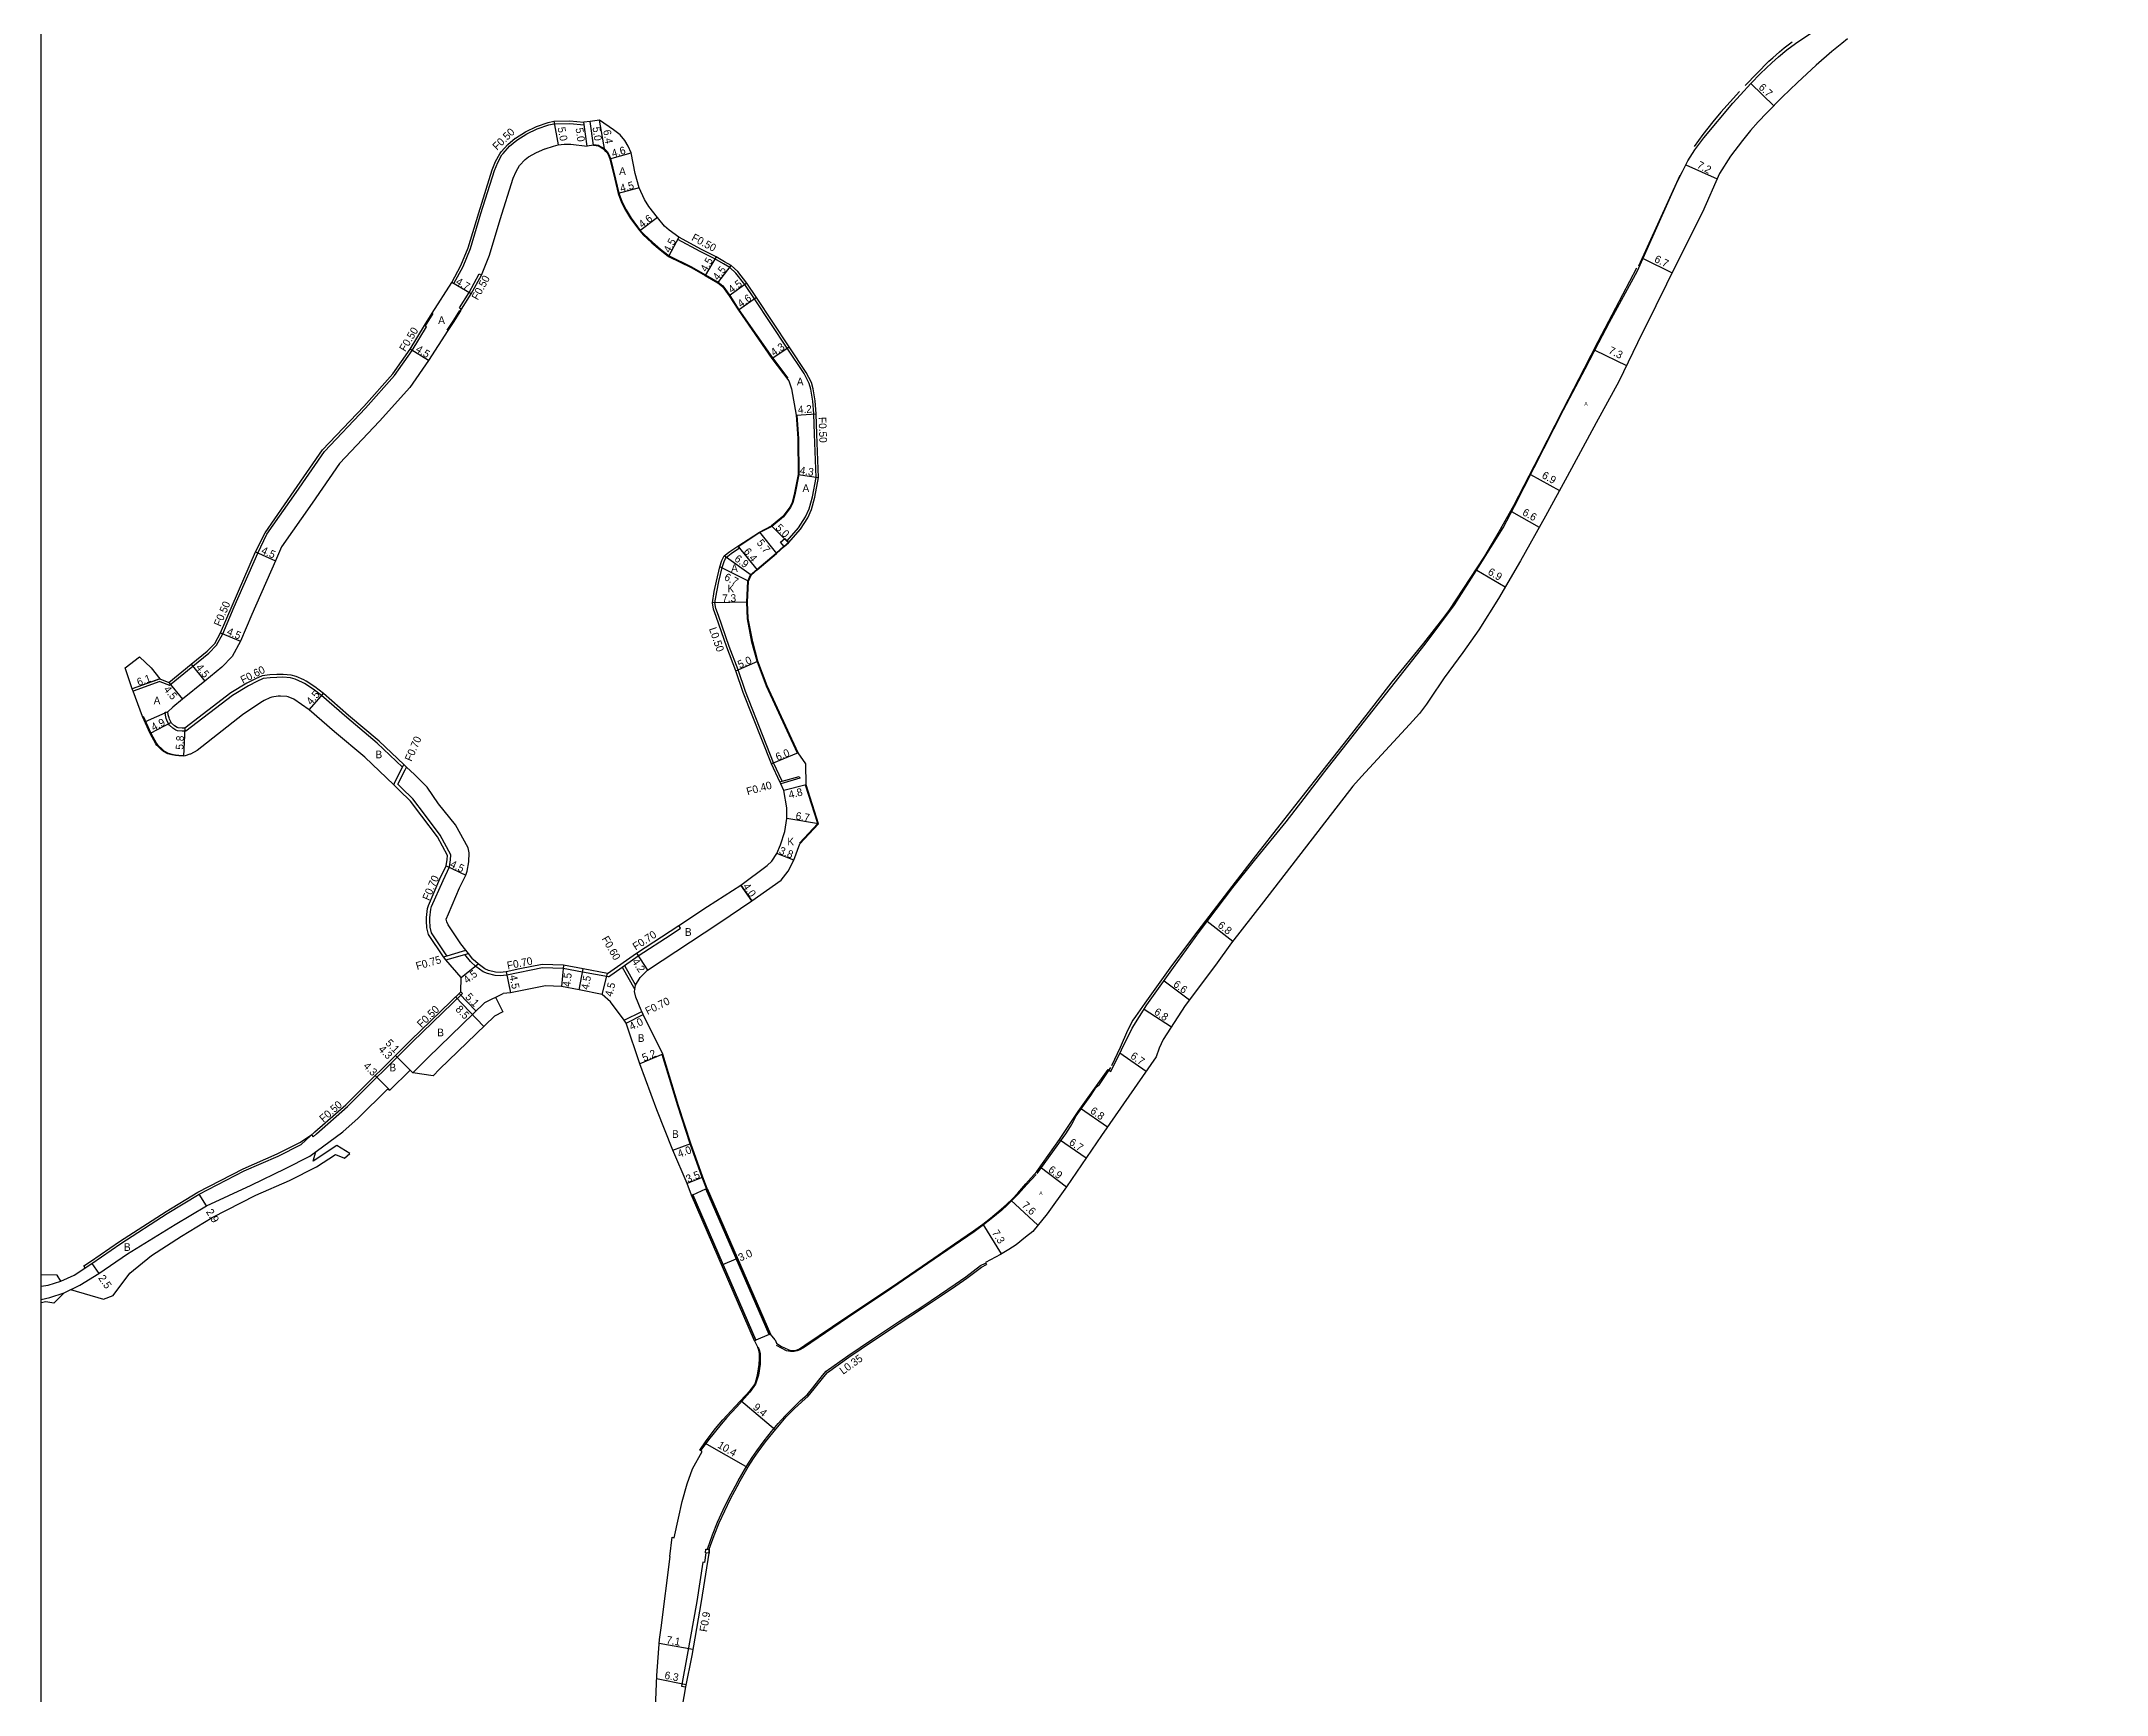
# Model space of a CAD drawing. Header units: metres. Extents: x -24000 to -20800, y -105000 to -102000.
# Drawn here: x -24000 to -23570.4, y -104770.4 to -104426.7 of the extents above; entities that cross this region are included whole.
import ezdxf

# ---------------------------------------------------------------- set-up
doc = ezdxf.new("R2010")
doc.units = ezdxf.units.M
doc.header["$LTSCALE"] = 2.5
for name, color, linetype in [('その他', 7, 'Continuous'), ('側溝・桝', 7, 'Continuous'), ('図郭', 7, 'Continuous'), ('幅員', 7, 'Continuous'), ('歩道・分離帯・安全施設', 7, 'Continuous'), ('舗装', 7, 'Continuous'), ('道路', 7, 'Continuous')]:
    doc.layers.add(name, color=color, linetype=linetype)
doc.styles.get("Standard").update_dxf_attribs({"font": ''})
doc.styles.add('YOKO_DECO', font='')
doc.styles.get('Standard').set_extended_font_data('@MS PGothic')
doc.styles.get('YOKO_DECO').set_extended_font_data('MS PGothic')

msp = doc.modelspace()

# ---------------------------------------------------------------- linework, layer by layer
at = {"layer": 'その他'}
for points in [[(-23905.54, -104625.45), (-23904.02, -104628.49), (-23905.74, -104629.35), (-23917.17, -104640.42), (-23918.52, -104641.76), (-23922.73, -104641.15)], [(-23993.9, -104686.23), (-23987.07, -104688.22), (-23985.03, -104687.47), (-23981.56, -104682.79), (-23977.05, -104679.16), (-23970.82, -104675.14), (-23964.44, -104671.26), (-23955.4, -104666.6), (-23948.35, -104663.55), (-23942.73, -104660.68), (-23938.81, -104658.11), (-23936.92, -104658.93), (-23935.86, -104657.93), (-23938.56, -104656.24), (-23943.48, -104659.49), (-23942.87, -104657.54)], [(-23990.9, -104681.74), (-23991.17, -104681.32), (-23989.77, -104680.41), (-23983.75, -104676.22), (-23974.06, -104669.97), (-23967.42, -104665.94), (-23958.01, -104661.09), (-23950.95, -104658.02), (-23946.22, -104655.62), (-23943.78, -104654.07)], [(-23995.94, -104684.45), (-23996.72, -104683.22), (-24000, -104683.17)], [(-23995.24, -104686.87), (-23997.4, -104689.04), (-23999.03, -104688.75), (-24000, -104689)]]:
    msp.add_lwpolyline(points, dxfattribs=at)
at = {"layer": '側溝・桝'}
for points in [[(-23914.21, -104477.06), (-23912.27, -104473.53), (-23910.74, -104469.77), (-23908.56, -104462.5), (-23905.77, -104453.57), (-23905.05, -104451.91), (-23904.19, -104450.33), (-23903.95, -104449.99), (-23902.63, -104448.51), (-23901.1, -104447.23), (-23899.04, -104445.92), (-23896.84, -104444.87), (-23894.43, -104444.06), (-23893.37, -104443.82), (-23890.06, -104443.76), (-23887.1, -104444.04)], [(-23887.1, -104444.04), (-23887.17, -104443.53)], [(-23867.63, -104467.88), (-23867.39, -104467.44)], [(-23840.26, -104497.85), (-23841.36, -104495.78), (-23844.88, -104490.48), (-23851.66, -104480.24), (-23853.66, -104477.26), (-23855.53, -104474.87), (-23856.82, -104473.74), (-23858.13, -104472.95), (-23859.89, -104471.92), (-23862.94, -104470.39), (-23867.63, -104467.88)], [(-23914.21, -104477.06), (-23914.65, -104476.81)], [(-23913.03, -104482.1), (-23911.02, -104478.93), (-23908.9, -104475.07)], [(-23908.9, -104475.07), (-23908.46, -104475.31)], [(-23913.03, -104482.1), (-23912.61, -104482.37)], [(-23953.06, -104529.17), (-23946.97, -104520.47), (-23941.13, -104511.95), (-23932.57, -104502.94), (-23926.52, -104496.16), (-23922.88, -104490.97), (-23919.87, -104486.06)], [(-23919.87, -104486.06), (-23920.3, -104485.8)], [(-23839.55, -104501.48), (-23839.94, -104499.03), (-23840.26, -104497.85)], [(-23844.9, -104530.57), (-23842.51, -104527.83), (-23841.04, -104525.55), (-23840.26, -104523.88), (-23839.62, -104521.38), (-23838.86, -104517.36), (-23839.19, -104508.38), (-23839.34, -104504.16), (-23839.55, -104501.48)], [(-23954.96, -104533.08), (-23953.06, -104529.17)], [(-23845.9, -104580.54), (-23847.68, -104576.73), (-23853.53, -104561.91), (-23855.05, -104557.39), (-23856.96, -104552.49), (-23859.17, -104546.08), (-23859.68, -104544.62), (-23859.91, -104543.44), (-23859.53, -104541.15), (-23859.07, -104539.03), (-23858.4, -104536.08), (-23857.97, -104534.85), (-23857.7, -104534.21), (-23857.57, -104534.01), (-23856.51, -104533.18), (-23854.81, -104532.04)], [(-23854.81, -104532.04), (-23855.03, -104531.77), (-23855.13, -104531.66)], [(-23973.37, -104560.55), (-23968.48, -104556.59), (-23965.16, -104553.89), (-23963.53, -104552.22), (-23962.25, -104549.89), (-23959.86, -104544.26), (-23954.96, -104533.08)], [(-23975.36, -104559.26), (-23975.85, -104559.44), (-23981.1, -104561.34)], [(-23975.36, -104559.8), (-23980.92, -104561.81)], [(-23975.36, -104559.8), (-23973.37, -104560.55)], [(-23924.86, -104577.64), (-23930.13, -104572.63), (-23936.48, -104567.31), (-23941.72, -104562.74), (-23943.44, -104561.41), (-23945.23, -104560.22), (-23945.65, -104559.98), (-23947.18, -104559.32), (-23948.16, -104559.06), (-23949.74, -104558.91), (-23951.02, -104558.95), (-23952.4, -104559.01), (-23953.89, -104559.2), (-23955.18, -104559.77), (-23956.94, -104560.68), (-23960.22, -104562.68), (-23969.93, -104570.09), (-23970.55, -104570.13), (-23970.63, -104570.13), (-23970.73, -104570.12), (-23971.64, -104570.02), (-23972, -104569.92), (-23972.64, -104569.52), (-23973.34, -104568.89), (-23973.53, -104568.63), (-23973.9, -104567.82), (-23974, -104567.52), (-23974.18, -104566.81), (-23974.26, -104566.2)], [(-23974.26, -104566.2), (-23973.66, -104566.12)], [(-23926.7, -104581.27), (-23926.37, -104580.62), (-23924.86, -104577.64), (-23924.57, -104577.08)], [(-23925.84, -104581.12), (-23924.33, -104578.14), (-23924.04, -104577.58)], [(-23846.39, -104580.67), (-23845.9, -104580.54), (-23842.34, -104579.54), (-23842.23, -104579.92), (-23846.22, -104581.04)], [(-23914.81, -104595.81), (-23917.03, -104591.72), (-23920.28, -104587.4), (-23922.71, -104584.22), (-23925.05, -104581.87), (-23925.84, -104581.12)], [(-23915.62, -104616.81), (-23915.81, -104616.6), (-23918.83, -104612.08), (-23919.11, -104610.88), (-23919.19, -104609.52), (-23919.18, -104608.91), (-23918.96, -104607.14), (-23918.82, -104606.59), (-23916.45, -104601.14), (-23915.09, -104598.32), (-23914.87, -104596.88), (-23914.81, -104595.81)], [(-23882.06, -104621.22), (-23879.21, -104619.22), (-23878.71, -104618.87), (-23875.83, -104616.85), (-23869.01, -104612.39)], [(-23869.01, -104612.39), (-23867.03, -104611.09)], [(-23867.03, -104611.09), (-23867.42, -104610.5)], [(-23916.37, -104617.02), (-23915.62, -104616.81), (-23912.41, -104615.89), (-23911.68, -104615.68)], [(-23915.83, -104617.65), (-23915.09, -104617.44), (-23911.91, -104616.53), (-23911.18, -104616.32)], [(-23882.06, -104621.22), (-23887.41, -104620.2), (-23891.47, -104619.45), (-23895.75, -104619.32), (-23903.21, -104620.83), (-23904.53, -104620.97), (-23905.59, -104620.94), (-23907.23, -104620.54), (-23908.08, -104620.15), (-23909.61, -104619.06), (-23910.66, -104618.08), (-23910.75, -104617.99), (-23911.91, -104616.53)], [(-23879.21, -104619.22), (-23876.54, -104623.84)], [(-23878.71, -104618.87), (-23876.39, -104622.9)], [(-23943.78, -104654.07), (-23943.44, -104654.44), (-23942.76, -104653.82), (-23936.33, -104648.18), (-23922.77, -104634.71), (-23912.42, -104624.68), (-23912.77, -104624.32)], [(-23878.78, -104630.24), (-23875.1, -104628.43)], [(-23878.38, -104630.82), (-23874.79, -104629.06)], [(-23861.43, -104740.21), (-23860.41, -104737.2), (-23859.36, -104734.6), (-23858.17, -104732.05), (-23856.97, -104729.57), (-23855.61, -104727), (-23855.04, -104725.98), (-23853.25, -104722.87), (-23852.14, -104721.12), (-23851.2, -104719.78), (-23849.65, -104717.66), (-23848.12, -104715.76), (-23846.71, -104714.08), (-23845.31, -104712.47), (-23843.65, -104710.78), (-23842.09, -104709.31), (-23840.74, -104708.12), (-23839.52, -104706.65), (-23837.53, -104704.12), (-23836.75, -104703.21), (-23832.22, -104699.97), (-23827.11, -104696.5), (-23821.74, -104692.96), (-23816.89, -104689.8), (-23813.19, -104687.31), (-23809.96, -104685.12), (-23807.74, -104683.55), (-23804.63, -104681.24), (-23803.59, -104680.72)], [(-23861.79, -104740.99), (-23862.09, -104742.96), (-23862.4, -104742.91), (-23863.66, -104751.06), (-23865.64, -104762.24), (-23866.88, -104768.66), (-23865.99, -104768.83)]]:
    msp.add_lwpolyline(points, dxfattribs=at)
for points in [[(-23845.46, -104531.74), (-23846.26, -104530.85), (-23845.37, -104530.05), (-23844.9, -104530.57), (-23844.57, -104530.94)], [(-23861.06, -104740.22), (-23861.09, -104741.02), (-23861.86, -104740.99), (-23861.82, -104740.19)]]:
    msp.add_lwpolyline(points, close=True, dxfattribs=at)
at = {"layer": '図郭'}
msp.add_lwpolyline([(-24000, -104400), (-23200, -104400), (-23200, -105000), (-24000, -105000)], close=True, dxfattribs=at)
at = {"layer": '幅員'}
for points in [[(-23644.42, -104435.44), (-23639.67, -104440.11)], [(-23893.43, -104443.32), (-23892.47, -104448.23)], [(-23886.49, -104448.49), (-23887.17, -104443.53)], [(-23885.15, -104448.3), (-23885.84, -104443.35)], [(-23882.76, -104449.38), (-23883.9, -104443.08)], [(-23881.78, -104451.1), (-23877.35, -104449.86)], [(-23657.97, -104452.37), (-23651.43, -104455.31)], [(-23875.65, -104457.15), (-23879.99, -104458.33)], [(-23871.85, -104463.34), (-23875.53, -104466.09)], [(-23867.39, -104467.44), (-23869.52, -104471.4)], [(-23859.66, -104471.48), (-23861.91, -104475.38)], [(-23666.83, -104471.88), (-23660.82, -104474.83)], [(-23910.59, -104479.18), (-23914.65, -104476.81)], [(-23859.27, -104476.9), (-23856.52, -104473.34)], [(-23853.26, -104476.96), (-23856.9, -104479.6)], [(-23851.24, -104479.96), (-23855.01, -104482.6)], [(-23919.46, -104493.04), (-23923.3, -104490.69)], [(-23848.03, -104492.62), (-23844.47, -104490.21)], [(-23676.88, -104490.93), (-23670.3, -104494.13)], [(-23843.03, -104504.42), (-23838.84, -104504.13)], [(-23842.61, -104516.75), (-23838.36, -104517.4)], [(-23690.24, -104516.76), (-23684.23, -104520.07)], [(-23848.13, -104527.43), (-23844.57, -104530.94)], [(-23694.2, -104524.48), (-23688.46, -104527.71)], [(-23855.13, -104531.66), (-23851.08, -104536.61)], [(-23850.61, -104528.72), (-23847.08, -104533.2)], [(-23955.42, -104532.87), (-23951.29, -104534.68)], [(-23852.89, -104538.95), (-23858.88, -104535.94)], [(-23852.35, -104537.7), (-23857.95, -104533.67)], [(-23701.46, -104536.68), (-23695.52, -104540.11)], [(-23853.12, -104543.29), (-23860.42, -104543.45)], [(-23962.7, -104549.67), (-23958.56, -104551.43)], [(-23968.8, -104556.2), (-23965.97, -104559.7)], [(-23855.52, -104557.56), (-23850.95, -104555.54)], [(-23975.36, -104559.26), (-23981.1, -104561.34)], [(-23973.47, -104559.98), (-23970.64, -104563.48)], [(-23944.29, -104565.67), (-23941.34, -104562.27)], [(-23973.01, -104568.33), (-23977.34, -104570.62)], [(-23970.15, -104569.5), (-23970.41, -104575.3)], [(-23842.59, -104574.65), (-23848.14, -104576.93)], [(-23840.9, -104581.29), (-23845.56, -104582.45)], [(-23838.33, -104589.38), (-23844.93, -104588.27)], [(-23843.47, -104596.94), (-23847, -104595.55)], [(-23915.76, -104598.11), (-23911.7, -104600.04)], [(-23852.24, -104605.42), (-23854.49, -104602.11)], [(-23757.51, -104609.63), (-23752.17, -104613.78)], [(-23912.68, -104621.33), (-23909.17, -104618.51)], [(-23876.22, -104616.27), (-23873.92, -104619.79)], [(-23903.32, -104620.14), (-23902.43, -104624.55)], [(-23891.39, -104618.75), (-23891.82, -104623.23)], [(-23888.11, -104623.93), (-23887.28, -104619.51)], [(-23883.32, -104624.84), (-23882.22, -104620.48)], [(-23766.48, -104622), (-23761.19, -104625.95)], [(-23878.38, -104630.82), (-23874.79, -104629.06)], [(-23770.65, -104627.93), (-23764.95, -104631.6)], [(-23870.74, -104637.27), (-23875.52, -104639.32)], [(-23775.65, -104637), (-23770.17, -104640.82)], [(-23927.52, -104644.78), (-23930.55, -104641.73)], [(-23783.84, -104648.5), (-23778.23, -104652.4)], [(-23868.64, -104657.26), (-23864.9, -104655.85)], [(-23788.24, -104655.03), (-23782.67, -104658.84)], [(-23792.26, -104660.68), (-23786.77, -104664.84)], [(-23862.4, -104662.86), (-23865.64, -104664.19)], [(-23965.63, -104668.83), (-23967.18, -104666.37)], [(-23798.33, -104667.64), (-23792.76, -104672.86)], [(-23804.2, -104672.61), (-23800.33, -104678.82)], [(-23989.49, -104680.82), (-23988.06, -104682.87)], [(-23858.23, -104681), (-23855.48, -104679.81)], [(-23854.53, -104709.31), (-23847.32, -104715.36)], [(-23862.03, -104718.06), (-23853.05, -104723.24)], [(-23871.52, -104759.76), (-23864.49, -104761)], [(-23872.04, -104767.11), (-23865.88, -104768.3)]]:
    msp.add_lwpolyline(points, dxfattribs=at)
at = {"layer": '幅員', "flags": 128}
for points in [[(-23913.87, -104625.39), (-23907.96, -104631.5)], [(-23913.11, -104624.65), (-23909.56, -104628.32)], [(-23922.73, -104641.15), (-23926.32, -104637.53)], [(-23923.29, -104640.58), (-23926.32, -104637.53)]]:
    msp.add_lwpolyline(points, dxfattribs=at)
at = {"layer": '歩道・分離帯・安全施設'}
for points in [[(-23645.64, -104435.86), (-23640.67, -104430.83), (-23639.88, -104430.13), (-23638.47, -104428.86), (-23637.48, -104428.02), (-23635.81, -104426.81)], [(-23646.82, -104437.14), (-23650.67, -104441.41), (-23652.32, -104443.47), (-23654.39, -104446.1), (-23656.21, -104448.56)], [(-23885.14, -104448.15), (-23884.6, -104448.19), (-23884.11, -104448.31), (-23883.68, -104448.53), (-23883.15, -104448.84), (-23882.65, -104449.27), (-23882.27, -104449.65), (-23881.96, -104450.2), (-23881.64, -104451.05), (-23880.59, -104455.35), (-23879.85, -104458.29), (-23879.18, -104460.13), (-23878.38, -104461.7), (-23877.34, -104463.43), (-23875.41, -104466), (-23874.68, -104466.79), (-23872.9, -104468.48), (-23871.2, -104469.92), (-23869.44, -104471.28), (-23864.74, -104473.57), (-23861.83, -104475.25), (-23859.19, -104476.77), (-23858.22, -104477.55), (-23856.78, -104479.52), (-23854.89, -104482.52), (-23847.91, -104492.53), (-23844.71, -104496.74)], [(-23659.24, -104454.59), (-23667.83, -104473.43)], [(-23668.2, -104473.86), (-23674.05, -104484.95), (-23676.25, -104489.21), (-23679.08, -104494.7), (-23683.51, -104503.29), (-23688.47, -104512.94), (-23693.78, -104523.27), (-23696.88, -104528.71), (-23699.86, -104533.72), (-23707.26, -104545.06), (-23708.55, -104546.79), (-23712.55, -104551.81), (-23719.1, -104559.84), (-23724.03, -104566.22), (-23728.27, -104571.63), (-23733.44, -104578.22), (-23737.8, -104583.77), (-23741.63, -104588.66), (-23747.95, -104596.68), (-23752.41, -104602.42), (-23759.48, -104611.63), (-23764.95, -104618.92), (-23770.48, -104626.64), (-23772.42, -104629.44), (-23772.95, -104630.22), (-23774.09, -104632.38), (-23775.6, -104635.91), (-23777.4, -104639.71)], [(-23918.57, -104483.27), (-23920.17, -104485.88)], [(-23915.57, -104486.74), (-23914.36, -104484.86), (-23912.95, -104482.64)], [(-23843.03, -104504.42), (-23842.88, -104504.41), (-23842.51, -104509.24), (-23842.46, -104516.77), (-23843.19, -104520.61), (-23843.71, -104522.64), (-23844.17, -104523.63), (-23845.66, -104525.57), (-23848.04, -104527.56), (-23850.54, -104528.85), (-23855.03, -104531.77)], [(-23842.72, -104574.72), (-23849.19, -104560.78), (-23851.09, -104555.59), (-23852.19, -104551.61), (-23853.11, -104546.75), (-23853.27, -104543.29), (-23853.04, -104538.91), (-23852.47, -104537.61), (-23851.18, -104536.5), (-23847.18, -104533.08), (-23845.56, -104531.63)], [(-23978.79, -104566.99), (-23977.21, -104570.56), (-23976.07, -104572.7), (-23975.84, -104572.97), (-23975.79, -104573.02), (-23974.81, -104573.96), (-23974.63, -104574.1), (-23974.49, -104574.2), (-23973.63, -104574.71), (-23972.84, -104574.92), (-23972.07, -104575.06), (-23971.41, -104575.1), (-23970.4, -104575.15)], [(-23842.33, -104593.43), (-23838.49, -104589.34), (-23841.05, -104581.34)], [(-23861.63, -104665.23), (-23862.54, -104662.91), (-23865.04, -104655.9), (-23867.62, -104648.04), (-23870.88, -104637.32)], [(-23792.85, -104662.09), (-23786.94, -104653.84), (-23785.94, -104652.33), (-23785.38, -104651.37), (-23784.75, -104650.12), (-23781.72, -104645.85), (-23780.63, -104644.16), (-23779.93, -104643.58), (-23777.54, -104640.04)], [(-23793.07, -104662.28), (-23795.02, -104664.4), (-23796.77, -104666.32), (-23797.86, -104667.44), (-23799.15, -104668.73), (-23800.23, -104669.72), (-23802.42, -104671.53), (-23804.05, -104672.79), (-23805.95, -104674.21), (-23814.28, -104679.91), (-23823.12, -104685.93), (-23832.32, -104692.12), (-23841.45, -104698.32), (-23842.25, -104698.77), (-23842.79, -104698.99), (-23843.38, -104699.13), (-23844.18, -104699.11), (-23844.98, -104698.97), (-23847.07, -104697.86)], [(-23850.88, -104698.22), (-23850.68, -104698.75), (-23850.51, -104699.51), (-23850.48, -104701.75), (-23850.85, -104703.99), (-23851.44, -104705.92), (-23852.65, -104707.54), (-23855.34, -104710.57), (-23857.44, -104712.85), (-23858.6, -104714.2), (-23861.25, -104717.48), (-23862.86, -104719.62)]]:
    msp.add_lwpolyline(points, dxfattribs=at)
at = {"layer": '舗装'}
for points in [[(-23848.13, -104527.43), (-23844.57, -104530.94)], [(-23852.89, -104538.95), (-23858.88, -104535.94)], [(-23973.66, -104566.12), (-23978.42, -104568.19)], [(-23854.49, -104602.11), (-23852.24, -104605.42)]]:
    msp.add_lwpolyline(points, dxfattribs=at)
at = {"layer": '道路'}
for points in [[(-23648.16, -104439.55), (-23646.61, -104437.8), (-23644.42, -104435.44), (-23642.42, -104433.37), (-23640.1, -104431.15), (-23638.69, -104429.89), (-23636.98, -104428.5), (-23635.17, -104427.15), (-23633.86, -104426.25), (-23632.02, -104425.09), (-23629.61, -104423.79), (-23627.93, -104422.9), (-23625.51, -104421.71), (-23622.9, -104420.48), (-23607.49, -104413.41), (-23601.21, -104410.51), (-23588.68, -104404.7), (-23582.67, -104401.92), (-23579.01, -104400.25), (-23578.42, -104400)], [(-23624.32, -104426.15), (-23625.49, -104427.13), (-23627.62, -104428.84), (-23630.87, -104431.67), (-23634.72, -104435.28), (-23637.9, -104438.31), (-23641.1, -104441.56), (-23642.93, -104443.43), (-23644.54, -104445.25), (-23646.17, -104447.3), (-23648.66, -104450.57), (-23650.93, -104454.21), (-23654.52, -104462.2), (-23659.78, -104472.71), (-23664.17, -104481.67), (-23667.98, -104489.37), (-23671.91, -104497.45), (-23676.6, -104506.02), (-23682.62, -104517.15), (-23687.17, -104525.41), (-23692.38, -104534.68), (-23696.93, -104542.55), (-23701.02, -104549.06), (-23704.37, -104553.74), (-23708.23, -104559.02), (-23711.22, -104563.45), (-23711.92, -104564.52), (-23713.34, -104566.46), (-23715.43, -104568.72), (-23725.43, -104579.55), (-23727.19, -104581.57), (-23745.82, -104605.63), (-23752.46, -104614.16), (-23755.81, -104618.74), (-23762.11, -104627.19), (-23766.66, -104634.25), (-23767.47, -104636.04), (-23768.1, -104637.85), (-23779.5, -104654.22), (-23786.77, -104664.84), (-23790.8, -104670.44), (-23793.8, -104674.13), (-23795.29, -104675.35), (-23797.27, -104676.93), (-23798.78, -104677.86), (-23800.51, -104678.93), (-23803.65, -104680.59), (-23803.43, -104681.03)], [(-23778.09, -104640.48), (-23777.56, -104640.86), (-23773.1, -104631.88), (-23770.08, -104627.01), (-23764.54, -104619.29), (-23759.14, -104611.78), (-23752.19, -104602.62), (-23747.64, -104597.03), (-23741.07, -104588.97), (-23737.35, -104584.11), (-23733.03, -104578.48), (-23712.19, -104552.04), (-23706.05, -104543.85), (-23701.06, -104536.04), (-23695.97, -104527.82), (-23693.6, -104523.35), (-23683.38, -104503.34), (-23678.91, -104494.8), (-23676.05, -104489.33), (-23673.82, -104485.09), (-23667.98, -104474.44), (-23659.67, -104455.8), (-23658.68, -104453.78), (-23657.54, -104451.52), (-23656.12, -104449.23), (-23654.21, -104446.74), (-23648.16, -104439.55)], [(-23918.7, -104483.19), (-23914.65, -104476.81), (-23912.72, -104473.32), (-23911.21, -104469.6), (-23909.03, -104462.35), (-23906.24, -104453.39), (-23905.5, -104451.69), (-23904.61, -104450.07), (-23904.34, -104449.68), (-23902.98, -104448.15), (-23901.41, -104446.84), (-23901.39, -104446.82), (-23899.28, -104445.49), (-23897.03, -104444.41), (-23897.02, -104444.41), (-23894.57, -104443.57), (-23893.43, -104443.32), (-23890.04, -104443.26), (-23887.17, -104443.53)], [(-23883.9, -104443.08), (-23885.84, -104443.35), (-23887.17, -104443.53)], [(-23867.39, -104467.44), (-23869.41, -104465.93), (-23870.38, -104465.1), (-23871.85, -104463.34), (-23873.66, -104461.03), (-23874.51, -104459.57), (-23875.65, -104457.15), (-23876.47, -104454.16), (-23877.35, -104449.86), (-23877.93, -104448.49), (-23878.61, -104447.35), (-23879.63, -104446.12), (-23880.98, -104445.07), (-23883.9, -104443.08)], [(-23908.46, -104475.31), (-23906.77, -104471.18), (-23904.54, -104463.72), (-23901.87, -104455.18), (-23901.24, -104453.74), (-23900.51, -104452.51), (-23899.33, -104451.24), (-23898.66, -104450.72), (-23897.03, -104449.79), (-23895.29, -104449.08), (-23895.18, -104449.03), (-23893.47, -104448.47), (-23892.47, -104448.23), (-23891.23, -104448.09), (-23889.85, -104448.05), (-23886.49, -104448.49)], [(-23885.15, -104448.3), (-23886.49, -104448.49)], [(-23885.15, -104448.3), (-23884.63, -104448.34), (-23884.16, -104448.45), (-23883.75, -104448.66), (-23883.23, -104448.96), (-23882.76, -104449.38), (-23882.39, -104449.75), (-23882.09, -104450.26), (-23881.78, -104451.1), (-23880.74, -104455.39), (-23879.99, -104458.33), (-23879.32, -104460.19), (-23878.51, -104461.77), (-23877.46, -104463.51), (-23875.53, -104466.09), (-23874.79, -104466.9), (-23873, -104468.59), (-23871.29, -104470.04), (-23869.52, -104471.4), (-23864.81, -104473.7), (-23861.91, -104475.38), (-23859.27, -104476.9), (-23858.33, -104477.65), (-23856.9, -104479.6), (-23855.01, -104482.6), (-23848.03, -104492.62), (-23844.5, -104497.26), (-23843.97, -104498.93), (-23843.03, -104504.42)], [(-23839.05, -104501.44), (-23839.46, -104498.93), (-23839.82, -104497.61), (-23840.93, -104495.52), (-23844.47, -104490.21), (-23851.24, -104479.96), (-23853.26, -104476.96), (-23855.16, -104474.52), (-23856.52, -104473.34), (-23857.87, -104472.52), (-23859.66, -104471.48), (-23862.71, -104469.95), (-23867.39, -104467.44)], [(-23912.83, -104482.72), (-23912.61, -104482.37), (-23910.59, -104479.18), (-23908.46, -104475.31)], [(-23920.3, -104485.8), (-23918.7, -104483.19)], [(-23912.83, -104482.72), (-23914.23, -104484.94), (-23915.45, -104486.83)], [(-23915.45, -104486.83), (-23919.46, -104493.04), (-23923.38, -104498.65), (-23929.63, -104505.66), (-23938.01, -104514.48), (-23943.68, -104522.74), (-23950.04, -104531.83), (-23951.29, -104534.68), (-23956.2, -104545.86), (-23958.56, -104551.43), (-23960.28, -104554.62), (-23962.46, -104556.85), (-23965.97, -104559.7), (-23970.64, -104563.48), (-23972.66, -104565.12), (-23973.66, -104566.12)], [(-23955.42, -104532.87), (-23953.47, -104528.88), (-23947.38, -104520.18), (-23941.52, -104511.63), (-23932.94, -104502.6), (-23926.91, -104495.85), (-23923.3, -104490.69), (-23920.3, -104485.8)], [(-23842.59, -104574.65), (-23849.05, -104560.72), (-23850.95, -104555.54), (-23852.04, -104551.57), (-23852.96, -104546.73), (-23853.12, -104543.29), (-23852.89, -104538.95), (-23852.35, -104537.7), (-23851.08, -104536.61), (-23847.08, -104533.2), (-23845.46, -104531.74), (-23844.57, -104530.94), (-23842.11, -104528.13), (-23840.6, -104525.79), (-23839.79, -104524.05), (-23839.13, -104521.49), (-23838.36, -104517.4), (-23838.69, -104508.36), (-23838.84, -104504.13), (-23839.05, -104501.44)], [(-23843.03, -104504.42), (-23842.66, -104509.24), (-23842.61, -104516.75), (-23843.34, -104520.58), (-23843.85, -104522.59), (-23844.3, -104523.55), (-23845.77, -104525.47), (-23848.13, -104527.43)], [(-23845.56, -104582.45), (-23846.22, -104581.04), (-23846.39, -104580.67), (-23848.14, -104576.93), (-23854, -104562.08), (-23855.52, -104557.56), (-23857.42, -104552.66), (-23859.64, -104546.25), (-23860.16, -104544.75), (-23860.42, -104543.45), (-23860.02, -104541.05), (-23859.56, -104538.93), (-23858.88, -104535.94), (-23858.44, -104534.67), (-23858.14, -104533.97), (-23857.95, -104533.67), (-23856.8, -104532.77), (-23855.13, -104531.66), (-23850.61, -104528.72), (-23848.13, -104527.43)], [(-23973.47, -104559.98), (-23968.8, -104556.2), (-23965.49, -104553.52), (-23963.93, -104551.93), (-23962.7, -104549.67), (-23960.32, -104544.06), (-23955.42, -104532.87)], [(-23982.58, -104556.95), (-23979.57, -104554.68), (-23977.17, -104556.94), (-23975.36, -104559.26), (-23973.47, -104559.98)], [(-23978.92, -104567.05), (-23980.92, -104561.81), (-23981.1, -104561.34), (-23982.58, -104556.95)], [(-23891.39, -104618.75), (-23895.82, -104618.62), (-23900.5, -104619.57), (-23903.32, -104620.14), (-23904.56, -104620.27), (-23905.5, -104620.25), (-23906.99, -104619.87), (-23907.72, -104619.54), (-23909.17, -104618.51), (-23910.17, -104617.58), (-23910.23, -104617.52), (-23911.18, -104616.32), (-23911.68, -104615.68), (-23912.73, -104614.37), (-23915.39, -104610.39), (-23915.67, -104609.76), (-23915.77, -104609.2), (-23915.33, -104608.11), (-23912.99, -104602.72), (-23911.7, -104600.04), (-23911.43, -104599.2), (-23911.09, -104597.28), (-23910.98, -104595.43), (-23911.25, -104594.4), (-23913.86, -104589.61), (-23917.39, -104585.2), (-23919.78, -104581.77), (-23922.39, -104579.15), (-23924.04, -104577.58), (-23924.57, -104577.08), (-23929.73, -104572.19), (-23936.09, -104566.85), (-23941.34, -104562.27), (-23943.09, -104560.92), (-23944.92, -104559.7), (-23945.39, -104559.45), (-23946.98, -104558.75), (-23948.05, -104558.46), (-23949.72, -104558.31), (-23951.04, -104558.35), (-23952.45, -104558.41), (-23954.05, -104558.62), (-23955.44, -104559.22), (-23957.23, -104560.16), (-23960.56, -104562.18), (-23970.15, -104569.5), (-23970.56, -104569.53), (-23970.6, -104569.53), (-23970.68, -104569.52), (-23971.52, -104569.43), (-23971.75, -104569.36), (-23972.28, -104569.04), (-23972.9, -104568.48), (-23973.01, -104568.33), (-23973.34, -104567.61), (-23973.42, -104567.35), (-23973.59, -104566.7), (-23973.66, -104566.12)], [(-23915.52, -104595.97), (-23917.62, -104592.11), (-23920.84, -104587.82), (-23923.24, -104584.67), (-23925.54, -104582.37), (-23926.17, -104581.77), (-23926.7, -104581.27), (-23932.73, -104575.54), (-23939.03, -104570.26), (-23944.29, -104565.67), (-23947.48, -104563.47), (-23948.66, -104563), (-23948.94, -104562.93), (-23950.24, -104562.84), (-23950.74, -104562.87), (-23952.05, -104563.05), (-23952.44, -104563.16), (-23953.66, -104563.73), (-23954.35, -104564.14), (-23958.17, -104566.73), (-23967.58, -104574.16), (-23968.99, -104574.87), (-23969.1, -104574.92), (-23970.05, -104575.24), (-23970.41, -104575.3)], [(-23970.41, -104575.3), (-23971.41, -104575.25), (-23972.09, -104575.21), (-23972.87, -104575.07), (-23973.69, -104574.85), (-23974.57, -104574.32), (-23974.72, -104574.22), (-23974.91, -104574.08), (-23975.9, -104573.13), (-23975.95, -104573.07), (-23976.2, -104572.78), (-23977.34, -104570.62), (-23978.92, -104567.05)], [(-23840.9, -104581.29), (-23840.96, -104576.94), (-23842.59, -104574.65)], [(-23882.22, -104620.48), (-23876.22, -104616.27), (-23867.42, -104610.5), (-23861.41, -104606.57), (-23854.49, -104602.11), (-23849.06, -104598.02), (-23848.04, -104597.12), (-23847, -104595.55), (-23846.29, -104593.75), (-23845.37, -104590.98), (-23844.93, -104588.27), (-23844.91, -104586.03), (-23845.56, -104582.45)], [(-23842.22, -104593.54), (-23838.33, -104589.38), (-23840.9, -104581.29)], [(-23912.68, -104621.33), (-23915.83, -104617.65), (-23916.37, -104617.02), (-23919.48, -104612.37), (-23919.81, -104610.98), (-23919.89, -104609.53), (-23919.88, -104608.86), (-23919.65, -104607.01), (-23919.48, -104606.36), (-23917.08, -104600.84), (-23915.76, -104598.11), (-23915.57, -104596.81), (-23915.52, -104595.97)], [(-23876.39, -104622.9), (-23875.46, -104621.33), (-23873.92, -104619.79), (-23859.09, -104610.07), (-23852.24, -104605.42), (-23846.14, -104601.1), (-23844.67, -104599.25), (-23843.47, -104596.94), (-23842.22, -104593.54)], [(-24000, -104685.52), (-23998.59, -104685.29), (-23995.94, -104684.45), (-23993.17, -104683.2), (-23989.49, -104680.82), (-23983.47, -104676.63), (-23973.79, -104670.4), (-23967.18, -104666.37), (-23957.8, -104661.54), (-23950.74, -104658.48), (-23945.94, -104656.03), (-23943.09, -104653.44), (-23936.67, -104647.81), (-23923.12, -104634.35), (-23912.77, -104624.32), (-23912.68, -104621.33)], [(-23882.22, -104620.48), (-23887.28, -104619.51), (-23891.39, -104618.75)], [(-23870.74, -104637.27), (-23874.79, -104629.06), (-23875.1, -104628.43), (-23875.25, -104628.13), (-23876.33, -104625.46), (-23876.61, -104624.26), (-23876.54, -104623.84), (-23876.39, -104622.9)], [(-23944.17, -104658.51), (-23937.28, -104653.4), (-23934.07, -104650.59), (-23928.03, -104644.58), (-23927.52, -104644.78), (-23923.29, -104640.58), (-23922.73, -104641.15), (-23919.55, -104637.99), (-23907.73, -104626.55), (-23903.93, -104624.65)], [(-23883.32, -104624.84), (-23888.11, -104623.93), (-23891.82, -104623.23), (-23895.1, -104623.07), (-23902.43, -104624.55), (-23903.93, -104624.65)], [(-23878.38, -104630.82), (-23878.78, -104630.24), (-23881.61, -104626.38), (-23883.32, -104624.84)], [(-23864.52, -104666.49), (-23864.8, -104666.61), (-23865.64, -104664.19), (-23868.64, -104657.26), (-23872, -104648.87), (-23875.52, -104639.32), (-23878.38, -104630.82)], [(-23861.49, -104665.18), (-23862.4, -104662.86), (-23864.9, -104655.85), (-23867.48, -104647.99), (-23870.74, -104637.27)], [(-23847.38, -104696.67), (-23847.09, -104697.33), (-23846.63, -104697.7), (-23846.03, -104698.07), (-23845.44, -104698.33), (-23844.53, -104698.72), (-23843.9, -104698.91), (-23843.18, -104698.91), (-23842.42, -104698.6), (-23841.22, -104697.81), (-23832.44, -104691.9), (-23823.2, -104685.72), (-23814.4, -104679.69), (-23810.04, -104676.71), (-23806.11, -104674.02), (-23804.2, -104672.61), (-23802.6, -104671.38), (-23800.34, -104669.5), (-23799.27, -104668.54), (-23798.02, -104667.35), (-23796.92, -104666.18), (-23795.24, -104664.25), (-23792.97, -104661.69), (-23788.24, -104655.03), (-23784.35, -104649.21), (-23778.42, -104640.94), (-23778.09, -104640.48)], [(-24000, -104688.27), (-23998.24, -104687.87), (-23995.24, -104686.87), (-23992.02, -104685.33), (-23988.06, -104682.87), (-23982.07, -104678.78), (-23972.17, -104672.69), (-23965.63, -104668.83), (-23956.33, -104664.53), (-23949.22, -104661.03), (-23944.17, -104658.51)], [(-23861.49, -104665.18), (-23861.77, -104665.3), (-23848.64, -104695.58), (-23848.37, -104695.46)], [(-23851.67, -104696.89), (-23851.4, -104696.77), (-23864.52, -104666.49)], [(-23861.19, -104741.02), (-23861.09, -104741.02), (-23861.06, -104740.22), (-23860.07, -104737.33), (-23859.03, -104734.74), (-23857.85, -104732.2), (-23856.65, -104729.73), (-23855.29, -104727.17), (-23854.65, -104726.01), (-23852.95, -104723.06), (-23851.85, -104721.32), (-23850.91, -104719.98), (-23849.37, -104717.88), (-23847.85, -104715.98), (-23846.44, -104714.31), (-23845.05, -104712.71), (-23843.4, -104711.03), (-23841.85, -104709.57), (-23840.48, -104708.37), (-23839.24, -104706.87), (-23837.26, -104704.35), (-23836.51, -104703.47), (-23832.02, -104700.26), (-23826.91, -104696.79), (-23821.55, -104693.26), (-23816.7, -104690.1), (-23813, -104687.6), (-23809.76, -104685.41), (-23807.53, -104683.83), (-23804.44, -104681.54), (-23803.43, -104681.03)], [(-23847.38, -104696.67), (-23848.37, -104695.46)], [(-23869.28, -104741.75), (-23868.77, -104737.72), (-23868.37, -104737.81), (-23867.5, -104733.78), (-23866.73, -104730.25), (-23865.65, -104726.59), (-23864.57, -104723.52), (-23862.57, -104719.9), (-23863.05, -104719.58), (-23861.75, -104717.64), (-23859.81, -104715.09), (-23858.23, -104713.28), (-23855.69, -104710.55), (-23852.55, -104707.18), (-23852.03, -104706.52), (-23851.55, -104705.83), (-23851.02, -104704), (-23850.67, -104701.8), (-23850.65, -104700.62), (-23850.65, -104699.5), (-23850.79, -104698.79), (-23851, -104698.26)], [(-23851.67, -104696.89), (-23851, -104698.26)], [(-23869.28, -104741.75), (-23871.18, -104756.52), (-23871.46, -104759), (-23872.02, -104766.46), (-23872.4, -104774.97)], [(-23861.19, -104741.02), (-23862.74, -104751.1), (-23864.71, -104762.28), (-23865.99, -104768.83), (-23867.06, -104774.84)]]:
    msp.add_lwpolyline(points, dxfattribs=at)
for points in [[(-23848.64, -104695.58), (-23851.4, -104696.77), (-23864.52, -104666.49), (-23861.77, -104665.3)], [(-23848.64, -104695.58), (-23861.77, -104665.3), (-23861.49, -104665.18), (-23848.37, -104695.46)], [(-23851.4, -104696.77), (-23851.67, -104696.89), (-23864.8, -104666.61), (-23864.52, -104666.49)]]:
    msp.add_lwpolyline(points, close=True, dxfattribs=at)

# ---------------------------------------------------------------- texts
at = {"layer": '側溝・桝'}
for s, rotation, p in [('F0.50', 44.1334, (-23905.23, -104449.46)), ('F0.50', 331.8265, (-23864.91, -104467.99)), ('F0.50', 61.2161, (-23909.21, -104480.63)), ('F0.50', 58.5279, (-23924.3, -104491.34)), ('F0.50', 272.0671, (-23838.35, -104504.83)), ('F0.50', 66.9693, (-23962.73, -104548.48)), ('L0.50', 289.066, (-23861.15, -104548.84)), ('F0.60', 27.0011, (-23958.07, -104560.3)), ('F0.70', 66.5052, (-23923.01, -104576.54)), ('F0.40', 15.6331, (-23853.09, -104583.47)), ('F0.70', 66.5052, (-23919.35, -104605.47)), ('F0.60', 299.9746, (-23883.5, -104613.29)), ('F0.70', 33.2652, (-23876.36, -104615.75)), ('F0.75', 15.9355, (-23921.84, -104619.77)), ('F0.70', 11.439, (-23902.97, -104619.67)), ('F0.50', 44.0751, (-23920.93, -104631.88)), ('F0.70', 26.252, (-23873.91, -104629.15)), ('F0.50', 41.242, (-23941.31, -104651.55)), ('L0.35', 36, (-23833.24, -104703.96)), ('F0.9', 80, (-23861.56, -104757.49))]:
    msp.add_text(s, height=1.6, rotation=rotation, dxfattribs=at).set_placement(p)
at = {"layer": '幅員'}
for s, rotation, p in [('6.7', 316, (-23642.95, -104436.42)), ('5.0', 281.098, (-23892.64, -104444.68)), ('5.0', 277.916, (-23888.88, -104444.78)), ('5.0', 277.916, (-23885.36, -104444.59)), ('6.4', 280.2669, (-23883.15, -104445.23)), ('4.6', 15.555, (-23881.14, -104450.81)), ('7.2', 332, (-23655.78, -104452.91)), ('4.5', 15.2338, (-23879.39, -104458.07)), ('4.6', 36.8195, (-23875.03, -104465.59)), ('4.5', 61.7353, (-23869.3, -104470.78)), ('4.5', 59.9483, (-23861.67, -104474.76)), ('6.7', 334, (-23664.65, -104472.5)), ('4.7', 329.711, (-23913.95, -104477.1)), ('4.5', 52.3255, (-23859.24, -104476.53)), ('4.5', 35.9599, (-23856.43, -104479.14)), ('4.6', 34.994, (-23854.5, -104482.12)), ('4.3', 34.0538, (-23847.63, -104492.22)), ('4.5', 328.5275, (-23922.28, -104491.1)), ('7.3', 334, (-23674.19, -104491.49)), ('4.2', 3.9313, (-23842.59, -104504.08)), ('4.3', 351.3198, (-23842.35, -104516.63)), ('6.9', 331, (-23688.05, -104517.39)), ('6.6', 331, (-23692.09, -104525.11)), ('5.0', 315.3943, (-23847.42, -104527.99)), ('4.5', 336.3144, (-23954.4, -104533.11)), ('6.4', 309.2846, (-23854.04, -104532.83)), ('5.7', 308.2716, (-23851.3, -104531.01)), ('6.9', 324.2177, (-23855.98, -104534.6)), ('6.9', 330, (-23699.28, -104537.45)), ('6.7', 333.307, (-23858.12, -104538.6)), ('7.3', 1.2236, (-23858.37, -104543.3)), ('4.5', 336.9729, (-23961.55, -104549.97)), ('6.1', 19.933, (-23979.77, -104560.75)), ('4.5', 308.996, (-23967.96, -104556.92)), ('5.0', 23.7516, (-23854.74, -104557.1)), ('4.5', 308.9373, (-23974.65, -104561.48)), ('4.5', 49.0377, (-23943.86, -104564.79)), ('4.9', 27.9479, (-23976.64, -104570.14)), ('5.8', 87.4502, (-23970.45, -104573.99)), ('6.0', 22.3228, (-23846.88, -104576.31)), ('4.8', 14.0115, (-23844.36, -104584.16)), ('6.7', 350.44, (-23843.19, -104588.46)), ('4.5', 334.6578, (-23915.13, -104598.3)), ('3.8', 338.485, (-23846.69, -104595.56)), ('4.0', 304.2088, (-23854.18, -104602.38)), ('6.8', 322, (-23755.47, -104610.75)), ('4.2', 303.2303, (-23877.23, -104618.03)), ('4.5', 38.6843, (-23911.42, -104622.69)), ('4.5', 281.3822, (-23902.64, -104620.99)), ('4.5', 84.506, (-23889.95, -104623.35)), ('4.5', 79.3675, (-23886.18, -104623.96)), ('4.5', 75.8267, (-23881.27, -104625.43)), ('6.6', 323, (-23764.71, -104623.04)), ('8.5', 314.0751, (-23913.97, -104628.07)), ('5.1', 314.0751, (-23911.94, -104625.5)), ('4.0', 26.252, (-23877.25, -104632.36)), ('6.8', 327, (-23768.7, -104628.88)), ('4.3', 314.8218, (-23930, -104636.41)), ('5.1', 314.8218, (-23928.53, -104635.11)), ('4.3', 314.8218, (-23933.15, -104639.88)), ('5.2', 23.2024, (-23874.64, -104638.84)), ('6.7', 325, (-23773.62, -104638)), ('6.8', 325, (-23781.98, -104649.41)), ('4.0', 20.599, (-23867.33, -104658.82)), ('6.7', 326, (-23786.38, -104655.97)), ('3.5', 22.3676, (-23865.54, -104664.04)), ('6.9', 323, (-23790.71, -104661.6)), ('2.9', 302.1576, (-23965.81, -104670.06)), ('7.6', 317, (-23796.19, -104668.88)), ('7.3', 302, (-23802.36, -104674.4)), ('3.0', 23.434, (-23854.62, -104680.4)), ('2.5', 304.927, (-23988.23, -104683.84)), ('9.4', 320, (-23852.12, -104710.92)), ('10.4', 330, (-23859.49, -104718.99)), ('7.1', 350, (-23870.1, -104759.78)), ('6.3', 349, (-23870.47, -104767.13))]:
    msp.add_text(s, height=1.6, rotation=rotation, dxfattribs=at).set_placement(p)
at = {"layer": '舗装'}
for s, p in [('A', (-23879.82, -104454.49)), ('A', (-23917.45, -104485.45)), ('A', (-23842.86, -104498.24)), ('A', (-23841.68, -104520.39)), ('A', (-23856.53, -104537.02)), ('K', (-23857.29, -104541.27)), ('A', (-23976.64, -104564.56)), ('B', (-23930.5, -104575.76)), ('K', (-23844.83, -104593.86)), ('B', (-23866.13, -104612.68)), ('B', (-23917.65, -104633.57)), ('B', (-23875.95, -104634.73)), ('B', (-23927.6, -104640.85)), ('B', (-23868.82, -104654.68)), ('B', (-23982.82, -104678.18))]:
    msp.add_text(s, height=1.6, dxfattribs=at).set_placement(p)
at = {"layer": '舗装', "style": 'YOKO_DECO'}
for p in [(-23679.07, -104502.45, 190.53), (-23792.45, -104666.55, 183.95)]:
    msp.add_text('A', height=0.75, dxfattribs=at).set_placement(p)

doc.saveas('drawing.dxf')
